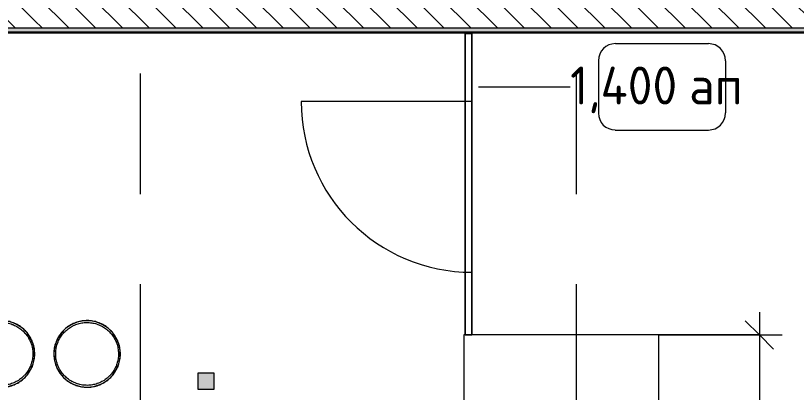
# Model space of a CAD drawing. Header units: millimetres. Extents: x 35840 to 252964, y -8553 to 29000.
# Drawn here: x 51500 to 55621, y 18597 to 20585 of the extents above; entities that cross this region are included whole.
import ezdxf

# ---------------------------------------------------------------- set-up
doc = ezdxf.new("R2010")
doc.units = ezdxf.units.MM
doc.linetypes.add('Осевая', pattern=[3175, 635, -476.25, 1587.5, -476.25])
for name, color, linetype, lineweight in [('A-ANNO-DIMS', 7, 'Continuous', 9), ('A-ANNO-DIMS-100', 7, 'Continuous', 9), ('A-DETL', 7, 'Continuous', 9), ('A-WALL', 7, 'Continuous', 9), ('I-FURN-IDEN', 7, 'Continuous', 9), ('I-WALL', 7, 'Continuous', 9), ('Оси-2', 7, 'Осевая', 9)]:
    doc.layers.add(name, color=color, linetype=linetype, lineweight=lineweight)
for name, color, linetype, lineweight, true_color in [('A-WALL-1', 9, 'Continuous', 9, 0x808080), ('A-WALL-FNSH-1', 9, 'Continuous', 9, 0x808080), ('I-FURN-1', 9, 'Continuous', 9, 0x808080)]:
    doc.layers.add(name, color=color, linetype=linetype, lineweight=lineweight, true_color=true_color)
doc.styles.add('GOST Common', font='GOST_Common.ttf', dxfattribs={"height": 200})
doc.styles.add('ISOCPEUR_1', font='isocpeur.ttf', dxfattribs={"width": 0.9, "height": 200})
doc.dimstyles.new('ISO-2_0_0_9К_Средний_округл2', dxfattribs={"dimscale": 304.8, "dimtxt": 199.196235, "dimasz": 0.492126, "dimexe": 0.393701, "dimexo": 0, "dimgap": 0, "dimtad": 1, "dimdec": 0, "dimrnd": 10, "dimzin": 0, "dimdsep": 46, "dimtxsty": 'ISOCPEUR_1', "dimblk1": 'OBLIQUE', "dimblk2": 'OBLIQUE', "dimsah": 1, "dimcen": 0.09, "dimdle": 0.393701, "dimazin": 0, "dimtfac": 1, "dimtdec": 4, "dimtix": 1, "dimtmove": 0, "dimatfit": 3, "dimfxl": 1, "dimtvp": 1, "dimtolj": 1, "dimtzin": 0, "dimarcsym": 2})
pattern_1 = [(135, (600, 0), (-70.71068, -70.71068), [])]

# ---------------------------------------------------------------- blocks, each defined once
blk = doc.blocks.new('Stool _3_ - Aluminium Stool-V126-План расстановки мебели и оборудования 1 этажа в осях 12-23')
at = {"layer": 'I-FURN-1'}
blk.add_line((-1.2, 165.8), (3.8, 165.7), dxfattribs=at)
at = {"layer": 'I-FURN-1', "flags": 128}
for points in [[(175.8, 0), (175.7, 7), (175.2, 14), (174.5, 21), (173.6, 28), (172.3, 34.9), (170.8, 41.8), (169, 48.6), (166.9, 55.3), (164.5, 61.9), (161.9, 68.5), (159.1, 74.9), (155.9, 81.2), (152.6, 87.4), (148.9, 93.4), (145.1, 99.3), (141, 105), (136.7, 110.5), (132.2, 115.9), (127.4, 121.1), (122.5, 126.1), (117.3, 130.9), (112, 135.5), (106.5, 139.9), (100.8, 144), (95, 147.9), (89, 151.6), (82.9, 155), (76.6, 158.2), (70.2, 161.2), (63.7, 163.9), (57.1, 166.3), (50.4, 168.4), (43.6, 170.3), (36.8, 171.9), (29.9, 173.2), (22.9, 174.3), (15.9, 175.1), (8.9, 175.6), (1.9, 175.8), (-5.1, 175.7), (-12.2, 175.4), (-19.2, 174.8), (-26.1, 173.8), (-33.1, 172.7), (-39.9, 171.2), (-46.8, 169.5), (-53.5, 167.5), (-60.1, 165.2), (-66.7, 162.6), (-73.2, 159.9), (-79.5, 156.8), (-85.7, 153.5), (-91.8, 149.9), (-97.7, 146.2), (-103.5, 142.1), (-109.1, 137.9), (-114.5, 133.4), (-119.7, 128.7), (-124.8, 123.8), (-129.6, 118.7), (-134.3, 113.5), (-138.7, 108), (-142.9, 102.4), (-146.9, 96.6), (-150.6, 90.6), (-154.1, 84.5), (-157.4, 78.3), (-160.4, 71.9), (-163.2, 65.5), (-165.6, 58.9), (-167.9, 52.2), (-169.8, 45.5), (-171.5, 38.6), (-172.9, 31.7), (-174, 24.8), (-174.9, 17.8), (-175.5, 10.8), (-175.8, 3.8), (-175.8, 0)], [(-59.6, 154.7), (-53.9, 156.8), (-47.5, 158.8), (-41.1, 160.6), (-34.7, 162.1), (-28.2, 163.4), (-21.6, 164.4), (-15, 165.1), (-8.4, 165.6), (-1.8, 165.8)], [(4.8, 165.7), (11.5, 165.4), (18.1, 164.8), (24.6, 164), (31.2, 162.8), (37.7, 161.5), (44.1, 159.8), (50.5, 157.9), (56.7, 155.8), (59.7, 154.7)], [(-162.3, 33.7), (-161, 39.4), (-159.3, 45.8), (-157.4, 52.2), (-155.2, 58.4), (-152.7, 64.6), (-150, 70.6), (-147.1, 76.6), (-143.9, 82.4), (-140.5, 88.1), (-136.8, 93.6), (-133, 99), (-128.9, 104.3), (-124.6, 109.3), (-120.2, 114.2), (-115.5, 118.9), (-110.7, 123.5), (-105.9, 127.5)], [(-105.6, 127.8), (-100.4, 131.9), (-95.1, 135.8), (-89.6, 139.5), (-83.9, 143), (-78.1, 146.2), (-72.2, 149.2), (-66.2, 152), (-60.1, 154.5)], [(59.7, 154.6), (62.9, 153.4), (69, 150.8)], [(69.3, 150.6), (75, 147.9), (80.8, 144.8), (86.5, 141.4), (92.1, 137.8), (97.6, 134), (102.9, 130), (108, 125.8), (112.9, 121.4), (117.7, 116.8), (122.3, 112), (126.6, 107)], [(127.5, 106), (130.8, 101.9), (134.8, 96.5), (138.5, 91.1), (142.1, 85.5), (145.4, 79.7), (148.4, 73.8), (151.3, 67.8), (153.9, 61.7), (156.2, 55.5), (158.3, 49.2), (160.2, 42.9), (161.7, 36.4), (163.1, 29.9), (164.1, 23.4), (164.9, 16.8), (165.5, 10.2), (165.8, 3.6), (165.8, 0)], [(-175.8, 0), (-175.7, -7), (-175.2, -14), (-174.5, -21), (-173.6, -28), (-172.3, -34.9), (-170.8, -41.8), (-169, -48.6), (-166.9, -55.3), (-164.5, -61.9), (-161.9, -68.5), (-159.1, -74.9), (-155.9, -81.2), (-152.6, -87.4), (-148.9, -93.4), (-145.1, -99.3), (-141, -105), (-136.7, -110.5), (-132.2, -115.9), (-127.4, -121.1), (-122.5, -126.1), (-117.3, -130.9), (-112, -135.5), (-106.5, -139.9), (-100.8, -144), (-95, -147.9), (-89, -151.6), (-82.9, -155), (-76.6, -158.2), (-70.2, -161.2), (-63.7, -163.9), (-57.1, -166.3), (-50.4, -168.4), (-43.6, -170.3), (-36.8, -171.9), (-29.9, -173.2), (-22.9, -174.3), (-15.9, -175.1), (-8.9, -175.6), (-1.9, -175.8), (5.1, -175.7), (12.2, -175.4), (19.2, -174.8), (26.1, -173.8), (33.1, -172.7), (39.9, -171.2), (46.8, -169.5), (53.5, -167.5), (60.1, -165.2), (66.7, -162.6), (73.2, -159.9), (79.5, -156.8), (85.7, -153.5), (91.8, -149.9), (97.7, -146.2), (103.5, -142.1), (109.1, -137.9), (114.5, -133.4), (119.7, -128.7), (124.8, -123.8), (129.6, -118.7), (134.3, -113.5), (138.7, -108), (142.9, -102.4), (146.9, -96.6), (150.6, -90.6), (154.1, -84.5), (157.4, -78.3), (160.4, -71.9), (163.2, -65.5), (165.6, -58.9), (167.9, -52.2), (169.8, -45.5), (171.5, -38.6), (172.9, -31.7), (174, -24.8), (174.9, -17.8), (175.5, -10.8), (175.8, -3.8), (175.8, 0)], [(-165.8, 0), (-165.7, 6.6), (-165.3, 13.2), (-164.6, 19.8), (-163.7, 26.4), (-162.5, 32.9)], [(-44.1, -159.8), (-50.5, -157.9), (-56.7, -155.8), (-62.9, -153.4), (-69, -150.8), (-75, -147.9), (-80.8, -144.8), (-86.5, -141.4), (-92.1, -137.8), (-97.6, -134), (-102.9, -130), (-108, -125.8), (-112.9, -121.4), (-117.7, -116.8), (-122.3, -112), (-126.6, -107), (-130.8, -101.9), (-134.8, -96.5), (-138.5, -91.1), (-142.1, -85.5), (-145.4, -79.7), (-148.4, -73.8), (-151.3, -67.8), (-153.9, -61.7), (-156.2, -55.5), (-158.3, -49.2), (-160.2, -42.9), (-161.7, -36.4), (-163.1, -29.9), (-164.1, -23.4), (-164.9, -16.8), (-165.5, -10.2), (-165.8, -3.6), (-165.8, 0)], [(165.8, 0), (165.7, -6.6), (165.3, -13.2), (164.6, -19.8), (163.7, -26.4), (162.5, -32.9), (161, -39.4), (159.3, -45.8), (157.4, -52.2), (155.2, -58.4), (152.7, -64.6), (150, -70.6), (147.1, -76.6), (143.9, -82.4), (140.5, -88.1), (136.8, -93.6), (133, -99), (128.9, -104.3), (124.6, -109.3), (121, -113.4)], [(119.9, -114.5), (115.5, -118.9), (110.7, -123.5), (105.6, -127.8), (100.4, -131.9), (95.1, -135.8), (89.6, -139.5), (85, -142.3)], [(83.9, -143), (78.1, -146.2), (72.2, -149.2), (66.2, -152), (60.1, -154.5), (53.9, -156.8), (47.5, -158.8), (41.1, -160.6), (34.7, -162.1), (28.2, -163.4), (21.6, -164.4), (15, -165.1), (8.4, -165.6), (1.8, -165.8), (-4.8, -165.7), (-11.5, -165.4), (-18.1, -164.8), (-24.6, -164), (-31.2, -162.8), (-37.7, -161.5), (-44.1, -159.8)]]:
    blk.add_lwpolyline(points, dxfattribs=at)
at = {"layer": 'I-FURN-1'}
for start, end in [(360, 180), (0, 180), (180, 0), (180, 360)]:
    blk.add_arc((0, 0), 175, start, end, dxfattribs=at)
blk = doc.blocks.new('Stool _3_ - Aluminium Stool-V125-План расстановки мебели и оборудования 1 этажа в осях 12-23')
at = {"layer": 'I-FURN-1'}
blk.add_line((-1.2, 165.8), (3.8, 165.7), dxfattribs=at)
at = {"layer": 'I-FURN-1', "flags": 128}
for points in [[(175.8, 0), (175.7, 7), (175.2, 14), (174.5, 21), (173.6, 28), (172.3, 34.9), (170.8, 41.8), (169, 48.6), (166.9, 55.3), (164.5, 61.9), (161.9, 68.5), (159.1, 74.9), (155.9, 81.2), (152.6, 87.4), (148.9, 93.4), (145.1, 99.3), (141, 105), (136.7, 110.5), (132.2, 115.9), (127.4, 121.1), (122.5, 126.1), (117.3, 130.9), (112, 135.5), (106.5, 139.9), (100.8, 144), (95, 147.9), (89, 151.6), (82.9, 155), (76.6, 158.2), (70.2, 161.2), (63.7, 163.9), (57.1, 166.3), (50.4, 168.4), (43.6, 170.3), (36.8, 171.9), (29.9, 173.2), (22.9, 174.3), (15.9, 175.1), (8.9, 175.6), (1.9, 175.8), (-5.1, 175.7), (-12.2, 175.4), (-19.2, 174.8), (-26.1, 173.8), (-33.1, 172.7), (-39.9, 171.2), (-46.8, 169.5), (-53.5, 167.5), (-60.1, 165.2), (-66.7, 162.6), (-73.2, 159.9), (-79.5, 156.8), (-85.7, 153.5), (-91.8, 149.9), (-97.7, 146.2), (-103.5, 142.1), (-109.1, 137.9), (-114.5, 133.4), (-119.7, 128.7), (-124.8, 123.8), (-129.6, 118.7), (-134.3, 113.5), (-138.7, 108), (-142.9, 102.4), (-146.9, 96.6), (-150.6, 90.6), (-154.1, 84.5), (-157.4, 78.3), (-160.4, 71.9), (-163.2, 65.5), (-165.6, 58.9), (-167.9, 52.2), (-169.8, 45.5), (-171.5, 38.6), (-172.9, 31.7), (-174, 24.8), (-174.9, 17.8), (-175.5, 10.8), (-175.8, 3.8), (-175.8, 0)], [(-59.6, 154.7), (-53.9, 156.8), (-47.5, 158.8), (-41.1, 160.6), (-34.7, 162.1), (-28.2, 163.4), (-21.6, 164.4), (-15, 165.1), (-8.4, 165.6), (-1.8, 165.8)], [(4.8, 165.7), (11.5, 165.4), (18.1, 164.8), (24.6, 164), (31.2, 162.8), (37.7, 161.5), (44.1, 159.8), (50.5, 157.9), (56.7, 155.8), (62.9, 153.4), (69, 150.8)], [(-162.3, 33.7), (-161, 39.4), (-159.3, 45.8), (-157.4, 52.2), (-155.2, 58.4), (-152.7, 64.6), (-150, 70.6), (-147.1, 76.6), (-143.9, 82.4), (-140.5, 88.1), (-136.8, 93.6), (-133, 99), (-128.9, 104.3), (-124.6, 109.3), (-120.2, 114.2), (-115.5, 118.9), (-110.7, 123.5), (-105.9, 127.5)], [(-105.6, 127.8), (-100.4, 131.9), (-95.1, 135.8), (-89.6, 139.5), (-83.9, 143), (-78.1, 146.2), (-72.2, 149.2), (-66.2, 152), (-60.1, 154.5)], [(69.3, 150.6), (75, 147.9), (80.8, 144.8), (86.5, 141.4), (92.1, 137.8), (97.6, 134), (102.9, 130), (108, 125.8), (112.9, 121.4), (117.7, 116.8), (122.3, 112), (126.6, 107)], [(127.5, 106), (130.8, 101.9), (134.8, 96.5), (138.5, 91.1), (142.1, 85.5), (145.4, 79.7), (148.4, 73.8), (151.3, 67.8), (153.9, 61.7), (156.2, 55.5), (158.3, 49.2), (160.2, 42.9), (161.7, 36.4), (163.1, 29.9), (164.1, 23.4), (164.9, 16.8), (165.5, 10.2), (165.8, 3.6), (165.8, 0)], [(-175.8, 0), (-175.7, -7), (-175.2, -14), (-174.5, -21), (-173.6, -28), (-172.3, -34.9), (-170.8, -41.8), (-169, -48.6), (-166.9, -55.3), (-164.5, -61.9), (-161.9, -68.5), (-159.1, -74.9), (-155.9, -81.2), (-152.6, -87.4), (-148.9, -93.4), (-145.1, -99.3), (-141, -105), (-136.7, -110.5), (-132.2, -115.9), (-127.4, -121.1), (-122.5, -126.1), (-117.3, -130.9), (-112, -135.5), (-106.5, -139.9), (-100.8, -144), (-95, -147.9), (-89, -151.6), (-82.9, -155), (-76.6, -158.2), (-70.2, -161.2), (-63.7, -163.9), (-57.1, -166.3), (-50.4, -168.4), (-43.6, -170.3), (-36.8, -171.9), (-29.9, -173.2), (-22.9, -174.3), (-15.9, -175.1), (-8.9, -175.6), (-1.9, -175.8), (5.1, -175.7), (12.2, -175.4), (19.2, -174.8), (26.1, -173.8), (33.1, -172.7), (39.9, -171.2), (46.8, -169.5), (53.5, -167.5), (60.1, -165.2), (66.7, -162.6), (73.2, -159.9), (79.5, -156.8), (85.7, -153.5), (91.8, -149.9), (97.7, -146.2), (103.5, -142.1), (109.1, -137.9), (114.5, -133.4), (119.7, -128.7), (124.8, -123.8), (129.6, -118.7), (134.3, -113.5), (138.7, -108), (142.9, -102.4), (146.9, -96.6), (150.6, -90.6), (154.1, -84.5), (157.4, -78.3), (160.4, -71.9), (163.2, -65.5), (165.6, -58.9), (167.9, -52.2), (169.8, -45.5), (171.5, -38.6), (172.9, -31.7), (174, -24.8), (174.9, -17.8), (175.5, -10.8), (175.8, -3.8), (175.8, 0)], [(-165.8, 0), (-165.7, 6.6), (-165.3, 13.2), (-164.6, 19.8), (-163.7, 26.4), (-162.5, 32.9)], [(-44.1, -159.8), (-50.5, -157.9), (-56.7, -155.8), (-62.9, -153.4), (-69, -150.8), (-75, -147.9), (-80.8, -144.8), (-86.5, -141.4), (-92.1, -137.8), (-97.6, -134), (-102.9, -130), (-108, -125.8), (-112.9, -121.4), (-117.7, -116.8), (-122.3, -112), (-126.6, -107), (-130.8, -101.9), (-134.8, -96.5), (-138.5, -91.1), (-142.1, -85.5), (-145.4, -79.7), (-148.4, -73.8), (-151.3, -67.8), (-153.9, -61.7), (-156.2, -55.5), (-158.3, -49.2), (-160.2, -42.9), (-161.7, -36.4), (-163.1, -29.9), (-164.1, -23.4), (-164.9, -16.8), (-165.5, -10.2), (-165.8, -3.6), (-165.8, 0)], [(165.8, 0), (165.7, -6.6), (165.3, -13.2), (164.6, -19.8), (163.7, -26.4), (162.5, -32.9), (161, -39.4), (159.3, -45.8), (157.4, -52.2), (155.2, -58.4), (152.7, -64.6), (150, -70.6), (147.1, -76.6), (143.9, -82.4), (140.5, -88.1), (136.8, -93.6), (133, -99), (128.9, -104.3), (124.6, -109.3), (121, -113.4)], [(119.9, -114.5), (115.5, -118.9), (110.7, -123.5), (105.6, -127.8), (100.4, -131.9), (95.1, -135.8), (89.6, -139.5), (85, -142.3)], [(83.9, -143), (78.1, -146.2), (72.2, -149.2), (66.2, -152), (60.1, -154.5), (53.9, -156.8), (47.5, -158.8), (41.1, -160.6), (34.7, -162.1), (28.2, -163.4), (21.6, -164.4), (15, -165.1), (8.4, -165.6), (1.8, -165.8), (-4.8, -165.7), (-11.5, -165.4), (-18.1, -164.8), (-24.6, -164), (-31.2, -162.8), (-37.7, -161.5), (-44.1, -159.8)]]:
    blk.add_lwpolyline(points, dxfattribs=at)
at = {"layer": 'I-FURN-1'}
for start, end in [(360, 180), (0, 180), (180, 0), (180, 360)]:
    blk.add_arc((0, 0), 175, start, end, dxfattribs=at)
blk = doc.blocks.new('Стол базовый прямоугольный - 3_42п-25622144-План расстановки мебели и оборудования 1 этажа в осях 12-23')
at = {"layer": 'I-FURN-1'}
for p, q in [((750, 515), (-750, 515)), ((-750, 515), (-750, -472.4)), ((750, -515), (750, 515)), ((-750, -472.4), (-750, -508.2)), ((-750, -508.2), (-750, -515)), ((-750, -515), (750, -515))]:
    blk.add_line(p, q, dxfattribs=at)
blk = doc.blocks.new('DIMBLOCK107-План расстановки мебели и оборудования 1 этажа в осях 12-23')
at = {"layer": 'A-ANNO-DIMS-100'}
for p, q in [((55425.5, 19020), (55425.5, 17400)), ((54895.3, 18900), (55545.5, 18900)), ((55425.5, 18900), (54895.3, 18900)), ((54895.3, 17400), (55545.5, 17400)), ((55425.5, 17400), (54895.3, 17400))]:
    blk.add_line(p, q, dxfattribs=at)
at = {"layer": 'A-ANNO-DIMS-100', "lineweight": 20}
for p, q in [((55425.5, 18900), (55350.5, 18975)), ((55425.5, 18900), (55500.5, 18825)), ((55425.5, 17400), (55350.5, 17475)), ((55425.5, 17400), (55500.5, 17325))]:
    blk.add_line(p, q, dxfattribs=at)
at = {"layer": 'A-ANNO-DIMS-100', "color": 0, "insert": (55164.2, 17914.4), "char_height": 200, "width": 565.411, "attachment_point": 1, "rotation": 90, "line_spacing_factor": 1.149209, "style": 'ISOCPEUR_1'}
blk.add_mtext('1500', dxfattribs=at)
blk = doc.blocks.new('_Oblique')
at = {"color": 0, "linetype": 'ByBlock', "lineweight": -2}
blk.add_line((-0.5, -0.5), (0.5, 0.5), dxfattribs=at)
blk = doc.blocks.new('Марка_Мебель - В прямоуг_Balcon_Марка-25523697-План расстановки мебели и оборудования 1 этажа в осях 12-23')
at = {"layer": 'I-FURN-IDEN'}
for p, q in [((-2.455, 2.278), (2.455, 2.278)), ((-3.355, 1.378), (-3.355, -1.384)), ((3.355, 1.378), (3.355, -1.378)), ((-2.461, -2.278), (2.455, -2.278))]:
    blk.add_line(p, q, dxfattribs=at)
for centre, radius, start, end in [((-2.455, 1.378), 0.9, 90, 180), ((2.455, 1.378), 0.9, 0, 90), ((-2.461, -1.384), 0.893, 180, 270), ((2.455, -1.378), 0.9, 270, 0)]:
    blk.add_arc(centre, radius, start, end, dxfattribs=at)

msp = doc.modelspace()

# ---------------------------------------------------------------- hatches: boundary and pattern name
at = {"layer": 'I-WALL'}
h = msp.add_hatch(dxfattribs=at)
h.set_pattern_fill('FP_20', color=256, style=0, pattern_type=2)
h.set_pattern_definition(pattern_1)
h.paths.add_polyline_path([(51600, 20520), (51600, 23970), (51400, 23970), (51400, 20520), (51484.9, 20520)])
h.paths.add_polyline_path([(51484.9, 24970), (51600, 24970), (51600, 25550), (51400, 25550), (51400, 24970)])
h.paths.add_polyline_path([(51600, 26500), (51600, 26900), (51400, 26900), (51400, 26500), (51484.9, 26500)])
h = msp.add_hatch(dxfattribs=at)
h.set_pattern_fill('FP_20', color=256, style=0, pattern_type=2)
h.set_pattern_definition(pattern_1)
h.paths.add_polyline_path([(58130, 20520), (58130, 20720), (51600, 20720), (51600, 20520), (58006.9, 20520)])
h = msp.add_hatch(dxfattribs=at)
h.set_pattern_fill('FP_85', color=256, style=0, pattern_type=2)
h.set_pattern_definition([(0, (600, 0), (121.92, 30.48), [10.058, -81.382, 10.058, -81.382, -487.68]), (0, (600, 0), (121.92, 30.48), [-182.88, 10.058, -172.822, 10.058, -81.382, -213.36]), (0, (600, 0), (121.92, 30.48), [-457.2, 10.058, -50.902, 10.058, -142.342]), (120, (645.72, 15.24), (-87.356454, 90.345817), [10.058, -81.382, 10.058, -81.382, -487.68]), (120, (645.72, 15.24), (-87.356454, 90.345817), [-182.88, 10.058, -172.822, 10.058, -81.382, -213.36]), (120, (645.72, 15.24), (-87.356454, 90.345817), [-457.2, 10.058, -50.902, 10.058, -142.342]), (240, (660.96, 76.2), (-34.563546, -120.825817), [10.058, -81.382, 10.058, -81.382, -487.68]), (240, (660.96, 76.2), (-34.563546, -120.825817), [-182.88, 10.058, -172.822, 10.058, -81.382, -213.36]), (240, (660.96, 76.2), (-34.563546, -120.825817), [-457.2, 10.058, -50.902, 10.058, -142.342])])
h.paths.add_polyline_path([(57910, 20500), (57930, 20500), (57930, 20520), (51400, 20520), (51400, 20500), (57282.2, 20500)])
msp.add_hatch(color=256, dxfattribs=at).paths.add_polyline_path([(52547.1, 18614), (52547.1, 18699), (52462.1, 18699), (52462.1, 18614)])

# ---------------------------------------------------------------- linework, layer by layer
at = {"layer": 'A-DETL'}
msp.add_line((53907.8, 20131), (53007.8, 20131), dxfattribs=at)
msp.add_arc((53907.8, 20131), 900, 180, 270, dxfattribs=at)
at = {"layer": 'A-WALL'}
msp.add_line((51400, 20520), (57930, 20520), dxfattribs=at)
at = {"layer": 'A-WALL-1'}
msp.add_line((51380, 20500), (57910, 20500), dxfattribs=at)
at = {"layer": 'A-WALL-FNSH-1'}
for p, q in [((52547.1, 18699), (52462.1, 18699)), ((52462.1, 18699), (52462.1, 18614)), ((52547.1, 18614), (52547.1, 18699)), ((52462.1, 18614), (52547.1, 18614))]:
    msp.add_line(p, q, dxfattribs=at)
at = {"layer": 'I-FURN-1'}
for p, q in [((53907.8, 20491), (53872, 20491)), ((53872, 20491), (53872, 18900)), ((53872, 18900), (53872, 20491)), ((53872, 20491), (53907.8, 20491)), ((53907.8, 18900), (53907.8, 20491)), ((53907.8, 20491), (53907.8, 18900)), ((53872, 18900), (53907.8, 18900)), ((53907.8, 18900), (53872, 18900))]:
    msp.add_line(p, q, dxfattribs=at)
at = {"layer": 'I-FURN-IDEN'}
msp.add_line((53942.8, 20209.1), (54426.6, 20209.1), dxfattribs=at)
at = {"layer": 'I-WALL'}
msp.add_line((57902, 20492), (51372, 20492), dxfattribs=at)
at = {"layer": 'Оси-2'}
for p, q in [((52160, 593.7), (52160, 24898.1)), ((54460, 593.7), (54460, 24898.1))]:
    msp.add_line(p, q, dxfattribs=at)

# ---------------------------------------------------------------- block references
at = {"layer": 'I-FURN-1'}
for name, p in [('Stool _3_ - Aluminium Stool-V126-План расстановки мебели и оборудования 1 этажа в осях 12-23', (51425.2, 18800)), ('Stool _3_ - Aluminium Stool-V125-План расстановки мебели и оборудования 1 этажа в осях 12-23', (51877.2, 18800))]:
    msp.add_blockref(name, p, dxfattribs=at)
at = {"layer": 'I-FURN-1', "rotation": 270.0000000000002}
msp.add_blockref('Стол базовый прямоугольный - 3_42п-25622144-План расстановки мебели и оборудования 1 этажа в осях 12-23', (54380.3, 18150), dxfattribs=at)
at = {"layer": 'I-FURN-IDEN', "xscale": 99.99999999999993, "yscale": 99.99999999999993, "zscale": 99.99999999999993}
msp.add_blockref('Марка_Мебель - В прямоуг_Balcon_Марка-25523697-План расстановки мебели и оборудования 1 этажа в осях 12-23', (54911.1, 20209.1), dxfattribs=at)

# ---------------------------------------------------------------- texts
at = {"layer": 'I-FURN-IDEN', "char_height": 200, "attachment_point": 1, "style": 'GOST Common'}
for s, insert, width in [('1,400', (54426.6, 20316.1), 761.603), ('ап', (55055, 20316.1), 376.793)]:
    msp.add_mtext(s, dxfattribs=dict(at, insert=insert, width=width))

# ---------------------------------------------------------------- dimensions: what is measured, and where the dimension line sits
at = {"layer": 'A-ANNO-DIMS'}
dim = msp.add_linear_dim(base=(55425.5, 17400), p1=(54895.3, 18900), p2=(54895.3, 17400), angle=90, dimstyle='ISO-2_0_0_9К_Средний_округл2', override={"dimpost": '<>', "dimfxl": 1500}, dxfattribs=at)
dim.commit()
dim.dimension.update_dxf_attribs({"geometry": 'DIMBLOCK107-План расстановки мебели и оборудования 1 этажа в осях 12-23', "text_midpoint": (55325.5, 18150)})

doc.saveas('drawing.dxf')
